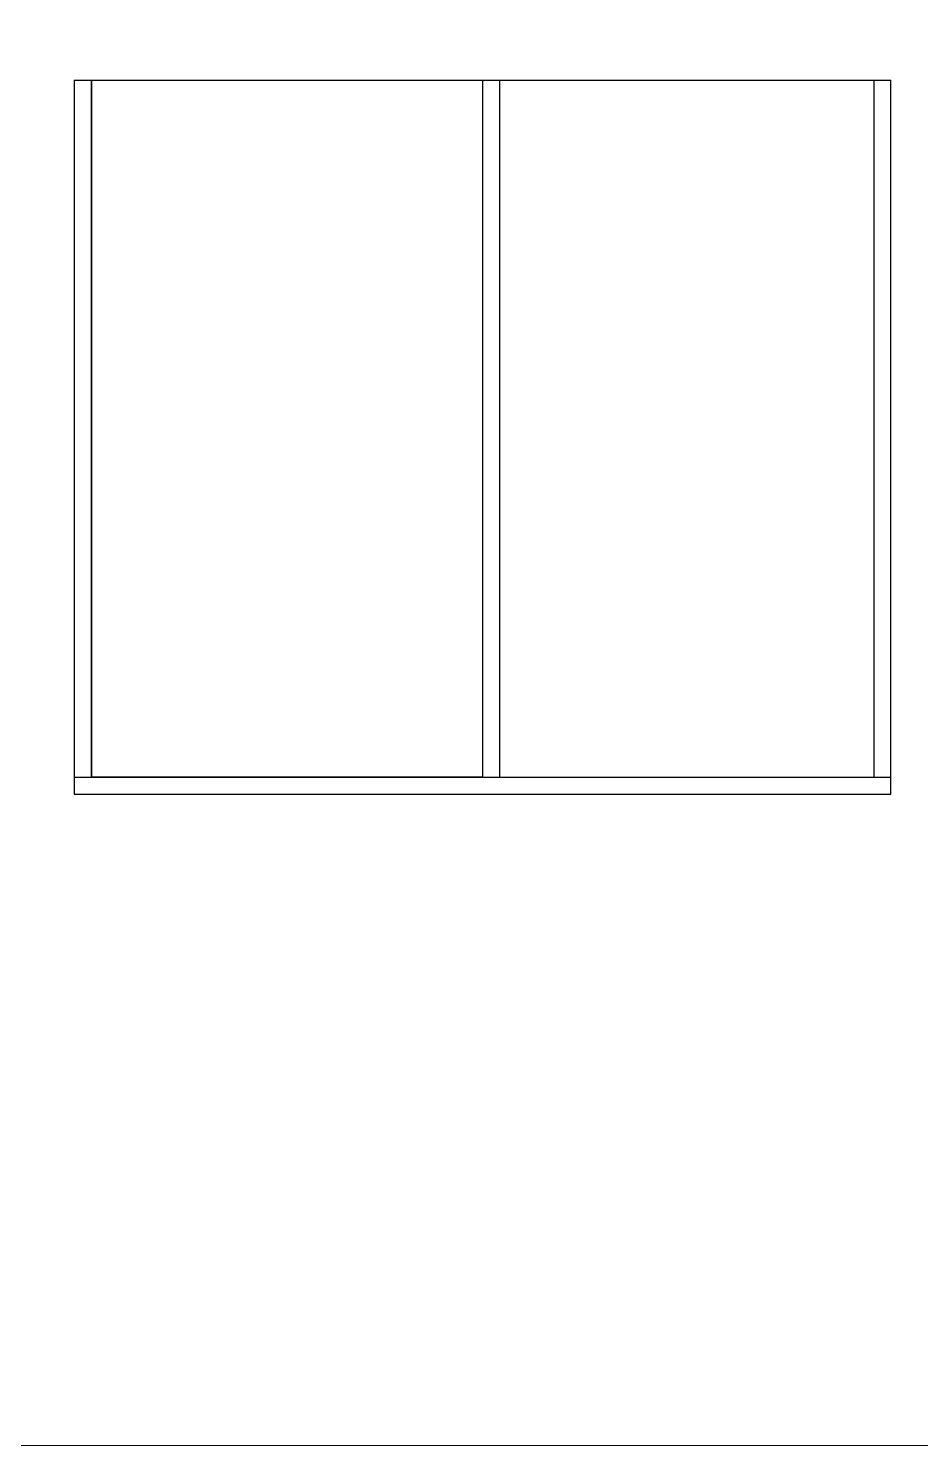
# Model space of a CAD drawing. Header units: millimetres. Extents: x 4065046 to 4134868, y -1476535 to -1460275.
# Drawn here: x 4107796 to 4110419, y -1476535 to -1472368 of the extents above; entities that cross this region are included whole.
import ezdxf

# ---------------------------------------------------------------- set-up
doc = ezdxf.new("R2010")
doc.units = ezdxf.units.MM
doc.header["$LTSCALE"] = 15

msp = doc.modelspace()

# ---------------------------------------------------------------- linework, layer by layer
for p, q in [((4107931.3, -1472519.7), (4107931.3, -1474619.7)), ((4107981.3, -1472519.7), (4107981.3, -1474569.7)), ((4109181.3, -1472519.7), (4109181.3, -1474569.7)), ((4110281.3, -1472519.7), (4110281.3, -1474569.7)), ((4110331.3, -1474619.7), (4110331.3, -1472519.7)), ((4110331.3, -1474619.7), (4110331.3, -1474519.7)), ((4107931.3, -1474619.7), (4110331.3, -1474619.7))]:
    msp.add_line(p, q)
at = {"lineweight": -2}
for p, q in [((4107931.3, -1472519.7), (4110331.3, -1472519.7)), ((4107931.3, -1474569.7), (4110331.3, -1474569.7))]:
    msp.add_line(p, q, dxfattribs=at)
at = {"lineweight": 20, "ltscale": 0.25}
msp.add_lwpolyline([(4065045.8, -1460274.6), (4134868, -1460274.6), (4134868, -1476535.2), (4065045.8, -1476535.2)], close=True, dxfattribs=at)
at = {"lineweight": -2}
msp.add_lwpolyline([(4109131.3, -1474569.7), (4107981.3, -1474569.7), (4107981.3, -1472519.7), (4109131.3, -1472519.7)], close=True, dxfattribs=at)

doc.saveas('drawing.dxf')
